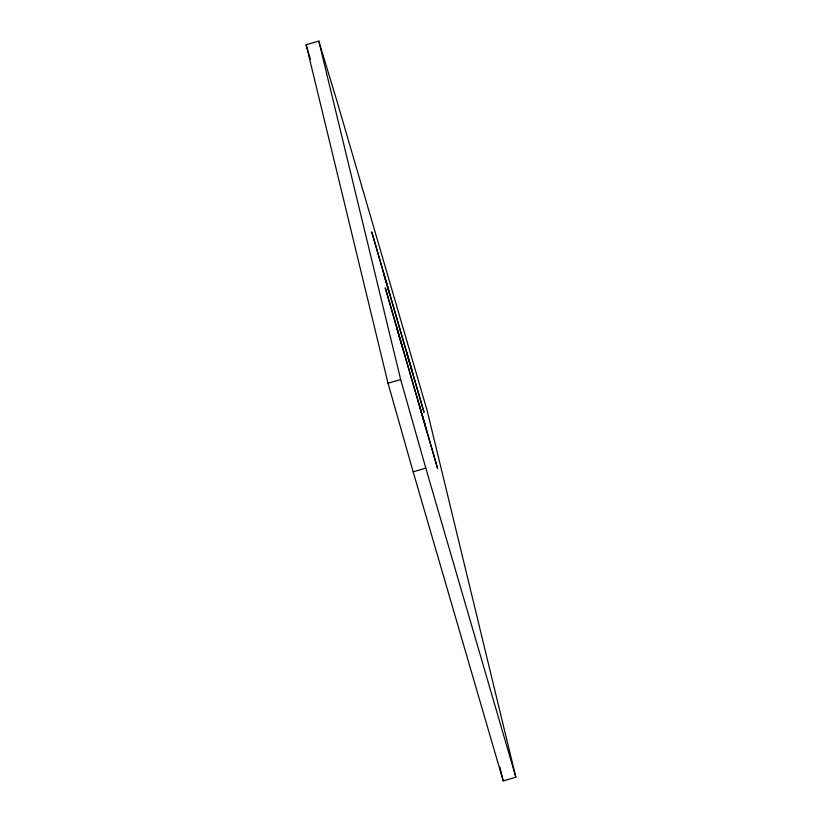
<?xml version="1.0" encoding="UTF-8"?>
<svg xmlns="http://www.w3.org/2000/svg" width="822" height="822" viewBox="0 0 822 822"><rect width="100%" height="100%" fill="white"/><g stroke="black" fill="none" stroke-linecap="round" stroke-linejoin="round"><path stroke-width="1.23" d="M306.144 44.768L318.792 41.1L337.143 101.702L427.204 410.795L515.856 777.232L503.208 780.9L413.147 471.807L388.025 383.206L306.144 44.768L310.346 59.102M388.025 383.206L400.674 379.548L318.792 41.1M413.147 471.807L425.796 468.139L400.674 379.548M383.812 274.281L388.703 290.443M407.003 353.85L411.894 370.013M397.355 330.269L402.256 346.432M420.545 409.839L425.436 426.002M425.796 468.139L515.856 777.232M406.099 350.121L412.798 373.743M382.908 270.551L389.607 294.173M419.641 406.109L426.341 429.731M396.451 326.54L403.15 350.162M499.889 767.193L503.208 780.9M372.582 234.63L371.678 231.907L424.029 412.387L372.582 234.63M386.124 290.608L385.22 287.895L437.571 468.376L386.124 290.608"/></g></svg>
